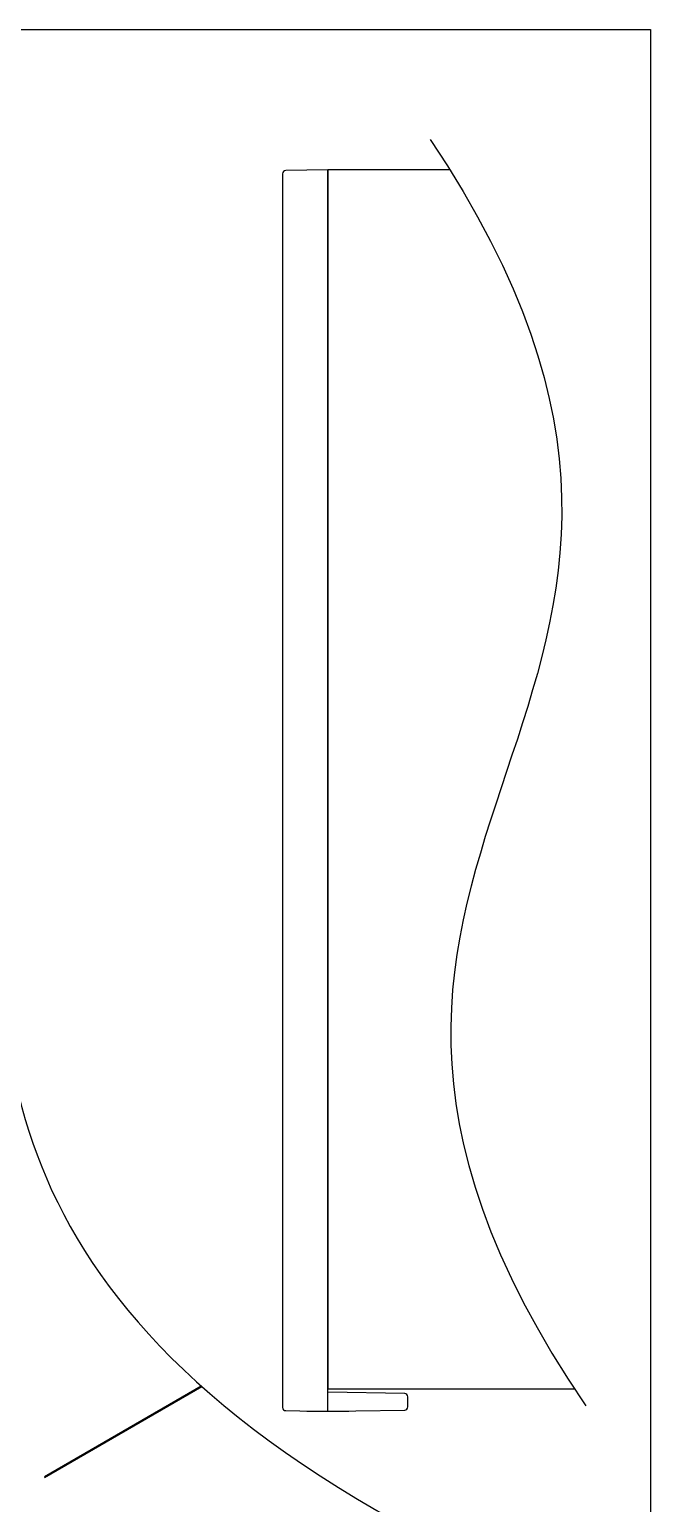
# Model space of a CAD drawing. Extents: x -1.1 to 8.16, y -7.02 to 0.
# Drawn here: x 6.228 to 8.164, y -4.595 to 0 of the extents above; entities that cross this region are included whole.
import ezdxf

# ---------------------------------------------------------------- set-up
doc = ezdxf.new("R2010")
doc.units = 0
doc.header["$LTSCALE"] = 0.5
doc.header["$MEASUREMENT"] = 0
for name, color, linetype in [('Dimension', 10, 'CONTINUOUS'), ('End Cap', 92, 'CONTINUOUS'), ('Housing', 150, 'CONTINUOUS')]:
    doc.layers.add(name, color=color, linetype=linetype)
doc.layers.add('Text-Unprinted', color=131, linetype='CONTINUOUS', plot=False)

msp = doc.modelspace()

# ---------------------------------------------------------------- linework, layer by layer
at = {"layer": 'Dimension', "transparency": 16777216}
msp.add_open_spline([(7.4777, -0.343), (8.0717, -1.2303), (7.72, -2.317), (7.3506, -3.3889), (7.9624, -4.2909)], degree=3, dxfattribs=at)
at = {"layer": 'End Cap', "linetype": 'Continuous', "lineweight": 25, "transparency": 16777216}
for p, q in [((7.0173, -0.4501), (7.0173, -4.2956)), ((7.1579, -0.4379), (7.0271, -0.4401)), ((7.1579, -0.4479), (7.1579, -0.4379)), ((7.1579, -4.3071), (7.1579, -0.4479)), ((7.3981, -4.252), (7.1579, -4.2479)), ((7.4079, -4.2937), (7.4079, -4.262)), ((7.0271, -4.3056), (7.0707, -4.3063)), ((7.2452, -4.3063), (7.3981, -4.3037))]:
    msp.add_line(p, q, dxfattribs=at)
for centre, radius, start, end in [((7.0273, -0.4501), 0.01, 91, 180), ((7.3979, -4.262), 0.01, 0, 89), ((7.0273, -4.2956), 0.01, 180, 269), ((7.1579, 0.6929), 5, 269, 271), ((7.3979, -4.2937), 0.01, 271, 0)]:
    msp.add_arc(centre, radius, start, end, dxfattribs=at)
at = {"layer": 'Housing', "transparency": 16777216}
for p, q in [((6.275, -4.5105), (6.7635, -4.2285)), ((6.275, -4.5139), (6.7658, -4.2306))]:
    msp.add_line(p, q, dxfattribs=at)
msp.add_lwpolyline([(7.5391, -0.4379), (7.1579, -0.4379), (7.1579, -4.2379), (7.9271, -4.2379)], dxfattribs=at)
at = {"layer": 'Housing', "color": 1, "transparency": 16777216}
msp.add_open_spline([(5.8441, -1.1155), (6.1949, -1.6257), (6.138, -2.5994), (6.0811, -4.046), (7.6509, -4.7943)], degree=3, knots=[0.597018, 0.597018, 0.597018, 0.597018, 1, 1.599652, 1.599652, 1.599652, 1.599652], dxfattribs=at)
at = {"layer": 'Text-Unprinted', "ltscale": 0.5, "transparency": 16777216}
msp.add_lwpolyline([(0, 0), (8.1642, 0), (8.1642, -7.0122), (0, -7.0122)], close=True, dxfattribs=at)

doc.saveas('drawing.dxf')
